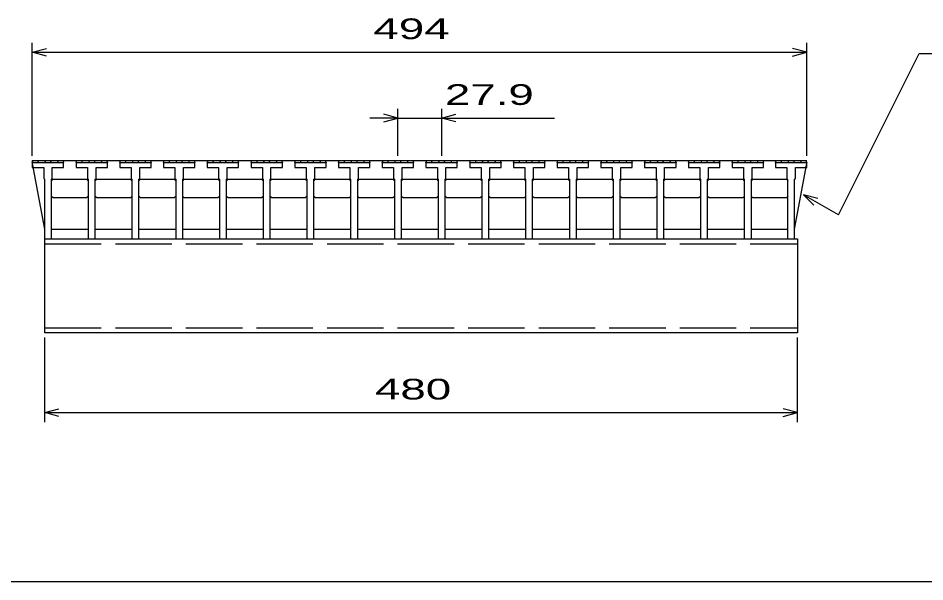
# Model space of a CAD drawing. Units: millimetres, scale not verified. Extents: x -1092 to 1042, y -770 to 629.
# Drawn here: x -766 to -188, y -691 to -331 of the extents above; entities that cross this region are included whole.
import ezdxf
from ezdxf.enums import TextEntityAlignment as Align

# ---------------------------------------------------------------- set-up
doc = ezdxf.new("R2010")
doc.units = ezdxf.units.MM
doc.header["$LTSCALE"] = 6
doc.linetypes.add('DASHED', pattern=[7.5, 6, -1.5])
for name, color, linetype, lineweight in [('0_2', 150, 'Continuous', 25), ('16', 3, 'Continuous', 25), ('22', 2, 'Continuous', 25)]:
    doc.layers.add(name, color=color, linetype=linetype, lineweight=lineweight)
doc.styles.add('ベクトル', font='')
doc.styles.get('ベクトル').set_extended_font_data('ベクトル')

msp = doc.modelspace()

# ---------------------------------------------------------------- linework, layer by layer
at = {"layer": '0_2'}
msp.add_line((1041.6, -690.9), (-1034.4, -690.9), dxfattribs=at)
at = {"layer": '16'}
for p, q in [((-757, -423.4), (-756.5, -421.9)), ((-757, -421.9), (-263, -421.9)), ((-757, -421.9), (-757, -423.9)), ((-756.5, -421.9), (-753.6, -421.9)), ((-753.6, -421.9), (-753.1, -423.4)), ((-748.95, -423.4), (-748.45, -421.9)), ((-748.45, -421.9), (-745.55, -421.9)), ((-745.55, -421.9), (-745.05, -423.4)), ((-740.9, -423.4), (-740.4, -421.9)), ((-740.4, -421.9), (-737.5, -421.9)), ((-737.5, -421.9), (-737, -423.4)), ((-729.1, -423.4), (-728.6, -421.9)), ((-728.6, -421.9), (-725.7, -421.9)), ((-725.7, -421.9), (-725.2, -423.4)), ((-721.05, -423.4), (-720.55, -421.9)), ((-720.55, -421.9), (-717.65, -421.9)), ((-717.65, -421.9), (-717.15, -423.4)), ((-713, -423.4), (-712.5, -421.9)), ((-712.5, -421.9), (-709.6, -421.9)), ((-709.6, -421.9), (-709.1, -423.4)), ((-701.2, -423.4), (-700.7, -421.9)), ((-700.7, -421.9), (-697.8, -421.9)), ((-697.8, -421.9), (-697.3, -423.4)), ((-693.15, -423.4), (-692.65, -421.9)), ((-692.65, -421.9), (-689.75, -421.9)), ((-689.75, -421.9), (-689.25, -423.4)), ((-685.1, -423.4), (-684.6, -421.9)), ((-684.6, -421.9), (-681.7, -421.9)), ((-681.7, -421.9), (-681.2, -423.4)), ((-673.3, -423.4), (-672.8, -421.9)), ((-672.8, -421.9), (-669.9, -421.9)), ((-669.9, -421.9), (-669.4, -423.4)), ((-665.25, -423.4), (-664.75, -421.9)), ((-664.75, -421.9), (-661.85, -421.9)), ((-661.85, -421.9), (-661.35, -423.4)), ((-657.2, -423.4), (-656.7, -421.9)), ((-656.7, -421.9), (-653.8, -421.9)), ((-653.8, -421.9), (-653.3, -423.4)), ((-645.4, -423.4), (-644.9, -421.9)), ((-644.9, -421.9), (-642, -421.9)), ((-642, -421.9), (-641.5, -423.4)), ((-637.35, -423.4), (-636.85, -421.9)), ((-636.85, -421.9), (-633.95, -421.9)), ((-633.95, -421.9), (-633.45, -423.4)), ((-629.3, -423.4), (-628.8, -421.9)), ((-628.8, -421.9), (-625.9, -421.9)), ((-625.9, -421.9), (-625.4, -423.4)), ((-617.5, -423.4), (-617, -421.9)), ((-617, -421.9), (-614.1, -421.9)), ((-614.1, -421.9), (-613.6, -423.4)), ((-609.45, -423.4), (-608.95, -421.9)), ((-608.95, -421.9), (-606.05, -421.9)), ((-606.05, -421.9), (-605.55, -423.4)), ((-601.4, -423.4), (-600.9, -421.9)), ((-600.9, -421.9), (-598, -421.9)), ((-598, -421.9), (-597.5, -423.4)), ((-589.6, -423.4), (-589.1, -421.9)), ((-589.1, -421.9), (-586.2, -421.9)), ((-586.2, -421.9), (-585.7, -423.4)), ((-581.55, -423.4), (-581.05, -421.9)), ((-581.05, -421.9), (-578.15, -421.9)), ((-578.15, -421.9), (-577.65, -423.4)), ((-573.5, -423.4), (-573, -421.9)), ((-573, -421.9), (-570.1, -421.9)), ((-570.1, -421.9), (-569.6, -423.4)), ((-561.7, -423.4), (-561.2, -421.9)), ((-561.2, -421.9), (-558.3, -421.9)), ((-558.3, -421.9), (-557.8, -423.4)), ((-553.65, -423.4), (-553.15, -421.9)), ((-553.15, -421.9), (-550.25, -421.9)), ((-550.25, -421.9), (-549.75, -423.4)), ((-545.6, -423.4), (-545.1, -421.9)), ((-545.1, -421.9), (-542.2, -421.9)), ((-542.2, -421.9), (-541.7, -423.4)), ((-533.8, -423.4), (-533.3, -421.9)), ((-533.3, -421.9), (-530.4, -421.9)), ((-530.4, -421.9), (-529.9, -423.4)), ((-525.75, -423.4), (-525.25, -421.9)), ((-525.25, -421.9), (-522.35, -421.9)), ((-522.35, -421.9), (-521.85, -423.4)), ((-517.7, -423.4), (-517.2, -421.9)), ((-517.2, -421.9), (-514.3, -421.9)), ((-514.3, -421.9), (-513.8, -423.4)), ((-505.9, -423.4), (-505.4, -421.9)), ((-505.4, -421.9), (-502.5, -421.9)), ((-502.5, -421.9), (-502, -423.4)), ((-497.85, -423.4), (-497.35, -421.9)), ((-497.35, -421.9), (-494.45, -421.9)), ((-494.45, -421.9), (-493.95, -423.4)), ((-489.8, -423.4), (-489.3, -421.9)), ((-489.3, -421.9), (-486.4, -421.9)), ((-486.4, -421.9), (-485.9, -423.4)), ((-478, -423.4), (-477.5, -421.9)), ((-477.5, -421.9), (-474.6, -421.9)), ((-474.6, -421.9), (-474.1, -423.4)), ((-469.95, -423.4), (-469.45, -421.9)), ((-469.45, -421.9), (-466.55, -421.9)), ((-466.55, -421.9), (-466.05, -423.4)), ((-461.9, -423.4), (-461.4, -421.9)), ((-461.4, -421.9), (-458.5, -421.9)), ((-458.5, -421.9), (-458, -423.4)), ((-450.1, -423.4), (-449.6, -421.9)), ((-449.6, -421.9), (-446.7, -421.9)), ((-446.7, -421.9), (-446.2, -423.4)), ((-442.05, -423.4), (-441.55, -421.9)), ((-441.55, -421.9), (-438.65, -421.9)), ((-438.65, -421.9), (-438.15, -423.4)), ((-434, -423.4), (-433.5, -421.9)), ((-433.5, -421.9), (-430.6, -421.9)), ((-430.6, -421.9), (-430.1, -423.4)), ((-422.2, -423.4), (-421.7, -421.9)), ((-421.7, -421.9), (-418.8, -421.9)), ((-418.8, -421.9), (-418.3, -423.4)), ((-414.15, -423.4), (-413.65, -421.9)), ((-413.65, -421.9), (-410.75, -421.9)), ((-410.75, -421.9), (-410.25, -423.4)), ((-406.1, -423.4), (-405.6, -421.9)), ((-405.6, -421.9), (-402.7, -421.9)), ((-402.7, -421.9), (-402.2, -423.4)), ((-394.3, -423.4), (-393.8, -421.9)), ((-393.8, -421.9), (-390.9, -421.9)), ((-390.9, -421.9), (-390.4, -423.4)), ((-386.25, -423.4), (-385.75, -421.9)), ((-385.75, -421.9), (-382.85, -421.9)), ((-382.85, -421.9), (-382.35, -423.4)), ((-378.2, -423.4), (-377.7, -421.9)), ((-377.7, -421.9), (-374.8, -421.9)), ((-374.8, -421.9), (-374.3, -423.4)), ((-366.4, -423.4), (-365.9, -421.9)), ((-365.9, -421.9), (-363, -421.9)), ((-363, -421.9), (-362.5, -423.4)), ((-358.35, -423.4), (-357.85, -421.9)), ((-357.85, -421.9), (-354.95, -421.9)), ((-354.95, -421.9), (-354.45, -423.4)), ((-350.3, -423.4), (-349.8, -421.9)), ((-349.8, -421.9), (-346.9, -421.9)), ((-346.9, -421.9), (-346.4, -423.4)), ((-338.5, -423.4), (-338, -421.9)), ((-338, -421.9), (-335.1, -421.9)), ((-335.1, -421.9), (-334.6, -423.4)), ((-330.45, -423.4), (-329.95, -421.9)), ((-329.95, -421.9), (-327.05, -421.9)), ((-327.05, -421.9), (-326.55, -423.4)), ((-322.4, -423.4), (-321.9, -421.9)), ((-321.9, -421.9), (-319, -421.9)), ((-319, -421.9), (-318.5, -423.4)), ((-310.6, -423.4), (-310.1, -421.9)), ((-310.1, -421.9), (-307.2, -421.9)), ((-307.2, -421.9), (-306.7, -423.4)), ((-302.55, -423.4), (-302.05, -421.9)), ((-302.05, -421.9), (-299.15, -421.9)), ((-299.15, -421.9), (-298.65, -423.4)), ((-294.5, -423.4), (-294, -421.9)), ((-294, -421.9), (-291.1, -421.9)), ((-291.1, -421.9), (-290.6, -423.4)), ((-283, -423.4), (-282.5, -421.9)), ((-282.5, -421.9), (-279.6, -421.9)), ((-279.6, -421.9), (-279.1, -423.4)), ((-274.95, -423.4), (-274.45, -421.9)), ((-274.45, -421.9), (-271.55, -421.9)), ((-271.55, -421.9), (-271.05, -423.4)), ((-266.9, -423.4), (-266.4, -421.9)), ((-266.4, -421.9), (-263.5, -421.9)), ((-263.5, -421.9), (-263, -423.4)), ((-757, -423.4), (-757, -426.4)), ((-737, -423.4), (-757, -423.4)), ((-757, -423.9), (-749.25, -465.9)), ((-757, -426.4), (-749.75, -426.4)), ((-749.75, -426.4), (-749.75, -433.4)), ((-744.25, -433.4), (-744.25, -426.4)), ((-744.25, -426.4), (-737, -426.4)), ((-737, -426.4), (-737, -423.4)), ((-729.1, -423.4), (-729.1, -426.4)), ((-709.1, -423.4), (-729.1, -423.4)), ((-729.1, -426.4), (-721.85, -426.4)), ((-721.85, -426.4), (-721.85, -433.4)), ((-716.35, -433.4), (-716.35, -426.4)), ((-716.35, -426.4), (-709.1, -426.4)), ((-709.1, -426.4), (-709.1, -423.4)), ((-701.2, -423.4), (-701.2, -426.4)), ((-681.2, -423.4), (-701.2, -423.4)), ((-701.2, -426.4), (-693.95, -426.4)), ((-693.95, -426.4), (-693.95, -433.4)), ((-688.45, -433.4), (-688.45, -426.4)), ((-688.45, -426.4), (-681.2, -426.4)), ((-681.2, -426.4), (-681.2, -423.4)), ((-673.3, -423.4), (-673.3, -426.4)), ((-653.3, -423.4), (-673.3, -423.4)), ((-673.3, -426.4), (-666.05, -426.4)), ((-666.05, -426.4), (-666.05, -433.4)), ((-660.55, -433.4), (-660.55, -426.4)), ((-660.55, -426.4), (-653.3, -426.4)), ((-653.3, -426.4), (-653.3, -423.4)), ((-645.4, -423.4), (-645.4, -426.4)), ((-625.4, -423.4), (-645.4, -423.4)), ((-645.4, -426.4), (-638.15, -426.4)), ((-638.15, -426.4), (-638.15, -433.4)), ((-632.65, -433.4), (-632.65, -426.4)), ((-632.65, -426.4), (-625.4, -426.4)), ((-625.4, -426.4), (-625.4, -423.4)), ((-617.5, -423.4), (-617.5, -426.4)), ((-597.5, -423.4), (-617.5, -423.4)), ((-617.5, -426.4), (-610.25, -426.4)), ((-610.25, -426.4), (-610.25, -433.4)), ((-604.75, -433.4), (-604.75, -426.4)), ((-604.75, -426.4), (-597.5, -426.4)), ((-597.5, -426.4), (-597.5, -423.4)), ((-589.6, -423.4), (-589.6, -426.4)), ((-569.6, -423.4), (-589.6, -423.4)), ((-589.6, -426.4), (-582.35, -426.4)), ((-582.35, -426.4), (-582.35, -433.4)), ((-576.85, -433.4), (-576.85, -426.4)), ((-576.85, -426.4), (-569.6, -426.4)), ((-569.6, -426.4), (-569.6, -423.4)), ((-561.7, -423.4), (-561.7, -426.4)), ((-541.7, -423.4), (-561.7, -423.4)), ((-561.7, -426.4), (-554.45, -426.4)), ((-554.45, -426.4), (-554.45, -433.4)), ((-548.95, -433.4), (-548.95, -426.4)), ((-548.95, -426.4), (-541.7, -426.4)), ((-541.7, -426.4), (-541.7, -423.4)), ((-533.8, -423.4), (-533.8, -426.4)), ((-513.8, -423.4), (-533.8, -423.4)), ((-533.8, -426.4), (-526.55, -426.4)), ((-526.55, -426.4), (-526.55, -433.4)), ((-521.05, -433.4), (-521.05, -426.4)), ((-521.05, -426.4), (-513.8, -426.4)), ((-513.8, -426.4), (-513.8, -423.4)), ((-505.9, -423.4), (-505.9, -426.4)), ((-485.9, -423.4), (-505.9, -423.4)), ((-505.9, -426.4), (-498.65, -426.4)), ((-498.65, -426.4), (-498.65, -433.4)), ((-493.15, -433.4), (-493.15, -426.4)), ((-493.15, -426.4), (-485.9, -426.4)), ((-485.9, -426.4), (-485.9, -423.4)), ((-478, -423.4), (-478, -426.4)), ((-458, -423.4), (-478, -423.4)), ((-478, -426.4), (-470.75, -426.4)), ((-470.75, -426.4), (-470.75, -433.4)), ((-465.25, -433.4), (-465.25, -426.4)), ((-465.25, -426.4), (-458, -426.4)), ((-458, -426.4), (-458, -423.4)), ((-450.1, -423.4), (-450.1, -426.4)), ((-430.1, -423.4), (-450.1, -423.4)), ((-450.1, -426.4), (-442.85, -426.4)), ((-442.85, -426.4), (-442.85, -433.4)), ((-437.35, -433.4), (-437.35, -426.4)), ((-437.35, -426.4), (-430.1, -426.4)), ((-430.1, -426.4), (-430.1, -423.4)), ((-422.2, -423.4), (-422.2, -426.4)), ((-402.2, -423.4), (-422.2, -423.4)), ((-422.2, -426.4), (-414.95, -426.4)), ((-414.95, -426.4), (-414.95, -433.4)), ((-409.45, -433.4), (-409.45, -426.4)), ((-409.45, -426.4), (-402.2, -426.4)), ((-402.2, -426.4), (-402.2, -423.4)), ((-394.3, -423.4), (-394.3, -426.4)), ((-374.3, -423.4), (-394.3, -423.4)), ((-394.3, -426.4), (-387.05, -426.4)), ((-387.05, -426.4), (-387.05, -433.4)), ((-381.55, -433.4), (-381.55, -426.4)), ((-381.55, -426.4), (-374.3, -426.4)), ((-374.3, -426.4), (-374.3, -423.4)), ((-366.4, -423.4), (-366.4, -426.4)), ((-346.4, -423.4), (-366.4, -423.4)), ((-366.4, -426.4), (-359.15, -426.4)), ((-359.15, -426.4), (-359.15, -433.4)), ((-353.65, -433.4), (-353.65, -426.4)), ((-353.65, -426.4), (-346.4, -426.4)), ((-346.4, -426.4), (-346.4, -423.4)), ((-338.5, -423.4), (-338.5, -426.4)), ((-318.5, -423.4), (-338.5, -423.4)), ((-338.5, -426.4), (-331.25, -426.4)), ((-331.25, -426.4), (-331.25, -433.4)), ((-325.75, -433.4), (-325.75, -426.4)), ((-325.75, -426.4), (-318.5, -426.4)), ((-318.5, -426.4), (-318.5, -423.4)), ((-310.6, -423.4), (-310.6, -426.4)), ((-290.6, -423.4), (-310.6, -423.4)), ((-310.6, -426.4), (-303.35, -426.4)), ((-303.35, -426.4), (-303.35, -433.4)), ((-297.85, -433.4), (-297.85, -426.4)), ((-297.85, -426.4), (-290.6, -426.4)), ((-290.6, -426.4), (-290.6, -423.4)), ((-283, -423.4), (-283, -426.4)), ((-263, -423.4), (-283, -423.4)), ((-283, -426.4), (-275.75, -426.4)), ((-275.75, -426.4), (-275.75, -433.4)), ((-270.75, -465.9), (-263, -423.9)), ((-270.25, -433.4), (-270.25, -426.4)), ((-270.25, -426.4), (-263, -426.4)), ((-263, -426.4), (-263, -423.4)), ((-749.75, -433.4), (-749.25, -433.9)), ((-744.75, -433.9), (-744.25, -433.4)), ((-721.85, -433.4), (-721.35, -433.9)), ((-716.85, -433.9), (-716.35, -433.4)), ((-693.95, -433.4), (-693.45, -433.9)), ((-688.95, -433.9), (-688.45, -433.4)), ((-666.05, -433.4), (-665.55, -433.9)), ((-661.05, -433.9), (-660.55, -433.4)), ((-638.15, -433.4), (-637.65, -433.9)), ((-633.15, -433.9), (-632.65, -433.4)), ((-610.25, -433.4), (-609.75, -433.9)), ((-605.25, -433.9), (-604.75, -433.4)), ((-582.35, -433.4), (-581.85, -433.9)), ((-577.35, -433.9), (-576.85, -433.4)), ((-554.45, -433.4), (-553.95, -433.9)), ((-549.45, -433.9), (-548.95, -433.4)), ((-526.55, -433.4), (-526.05, -433.9)), ((-521.55, -433.9), (-521.05, -433.4)), ((-498.65, -433.4), (-498.15, -433.9)), ((-493.65, -433.9), (-493.15, -433.4)), ((-470.75, -433.4), (-470.25, -433.9)), ((-465.75, -433.9), (-465.25, -433.4)), ((-442.85, -433.4), (-442.35, -433.9)), ((-437.85, -433.9), (-437.35, -433.4)), ((-414.95, -433.4), (-414.45, -433.9)), ((-409.95, -433.9), (-409.45, -433.4)), ((-387.05, -433.4), (-386.55, -433.9)), ((-382.05, -433.9), (-381.55, -433.4)), ((-359.15, -433.4), (-358.65, -433.9)), ((-354.15, -433.9), (-353.65, -433.4)), ((-331.25, -433.4), (-330.75, -433.9)), ((-326.25, -433.9), (-325.75, -433.4)), ((-303.35, -433.4), (-302.85, -433.9)), ((-298.35, -433.9), (-297.85, -433.4)), ((-275.75, -433.4), (-275.25, -433.9)), ((-270.75, -433.9), (-270.25, -433.4)), ((-749.25, -433.9), (-749.25, -471.9)), ((-744.75, -471.9), (-744.75, -433.9)), ((-744.75, -434.9), (-743.75, -433.9)), ((-743.75, -433.9), (-722.35, -433.9)), ((-722.35, -433.9), (-721.35, -434.9)), ((-721.35, -433.9), (-721.35, -471.9)), ((-716.85, -471.9), (-716.85, -433.9)), ((-716.85, -434.9), (-715.85, -433.9)), ((-715.85, -433.9), (-694.45, -433.9)), ((-694.45, -433.9), (-693.45, -434.9)), ((-693.45, -433.9), (-693.45, -471.9)), ((-688.95, -471.9), (-688.95, -433.9)), ((-688.95, -434.9), (-687.95, -433.9)), ((-687.95, -433.9), (-666.55, -433.9)), ((-666.55, -433.9), (-665.55, -434.9)), ((-665.55, -433.9), (-665.55, -471.9)), ((-661.05, -471.9), (-661.05, -433.9)), ((-661.05, -434.9), (-660.05, -433.9)), ((-660.05, -433.9), (-638.65, -433.9)), ((-638.65, -433.9), (-637.65, -434.9)), ((-637.65, -433.9), (-637.65, -471.9)), ((-633.15, -471.9), (-633.15, -433.9)), ((-633.15, -434.9), (-632.15, -433.9)), ((-632.15, -433.9), (-610.75, -433.9)), ((-610.75, -433.9), (-609.75, -434.9)), ((-609.75, -433.9), (-609.75, -471.9)), ((-605.25, -471.9), (-605.25, -433.9)), ((-605.25, -434.9), (-604.25, -433.9)), ((-604.25, -433.9), (-582.85, -433.9)), ((-582.85, -433.9), (-581.85, -434.9)), ((-581.85, -433.9), (-581.85, -471.9)), ((-577.35, -471.9), (-577.35, -433.9)), ((-577.35, -434.9), (-576.35, -433.9)), ((-576.35, -433.9), (-554.95, -433.9)), ((-554.95, -433.9), (-553.95, -434.9)), ((-553.95, -433.9), (-553.95, -471.9)), ((-549.45, -471.9), (-549.45, -433.9)), ((-549.45, -434.9), (-548.45, -433.9)), ((-548.45, -433.9), (-527.05, -433.9)), ((-527.05, -433.9), (-526.05, -434.9)), ((-526.05, -433.9), (-526.05, -471.9)), ((-521.55, -471.9), (-521.55, -433.9)), ((-521.55, -434.9), (-520.55, -433.9)), ((-520.55, -433.9), (-499.15, -433.9)), ((-499.15, -433.9), (-498.15, -434.9)), ((-498.15, -433.9), (-498.15, -471.9)), ((-493.65, -471.9), (-493.65, -433.9)), ((-493.65, -434.9), (-492.65, -433.9)), ((-492.65, -433.9), (-471.25, -433.9)), ((-471.25, -433.9), (-470.25, -434.9)), ((-470.25, -433.9), (-470.25, -471.9)), ((-465.75, -471.9), (-465.75, -433.9)), ((-465.75, -434.9), (-464.75, -433.9)), ((-464.75, -433.9), (-443.35, -433.9)), ((-443.35, -433.9), (-442.35, -434.9)), ((-442.35, -433.9), (-442.35, -471.9)), ((-437.85, -471.9), (-437.85, -433.9)), ((-437.85, -434.9), (-436.85, -433.9)), ((-436.85, -433.9), (-415.45, -433.9)), ((-415.45, -433.9), (-414.45, -434.9)), ((-414.45, -433.9), (-414.45, -471.9)), ((-409.95, -471.9), (-409.95, -433.9)), ((-409.95, -434.9), (-408.95, -433.9)), ((-408.95, -433.9), (-387.55, -433.9)), ((-387.55, -433.9), (-386.55, -434.9)), ((-386.55, -433.9), (-386.55, -471.9)), ((-382.05, -471.9), (-382.05, -433.9)), ((-382.05, -434.9), (-381.05, -433.9)), ((-381.05, -433.9), (-359.65, -433.9)), ((-359.65, -433.9), (-358.65, -434.9)), ((-358.65, -433.9), (-358.65, -471.9)), ((-354.15, -471.9), (-354.15, -433.9)), ((-354.15, -434.9), (-353.15, -433.9)), ((-353.15, -433.9), (-331.75, -433.9)), ((-331.75, -433.9), (-330.75, -434.9)), ((-330.75, -433.9), (-330.75, -471.9)), ((-326.25, -471.9), (-326.25, -433.9)), ((-326.25, -434.9), (-325.25, -433.9)), ((-325.25, -433.9), (-303.85, -433.9)), ((-303.85, -433.9), (-302.85, -434.9)), ((-302.85, -433.9), (-302.85, -471.9)), ((-298.35, -471.9), (-298.35, -433.9)), ((-298.35, -434.9), (-297.35, -433.9)), ((-297.35, -433.9), (-275.95, -433.9)), ((-275.95, -433.9), (-274.95, -434.9)), ((-275.25, -433.9), (-275.25, -471.9)), ((-270.75, -471.9), (-270.75, -433.9)), ((-743.75, -445.9), (-744.75, -444.9)), ((-721.35, -444.9), (-722.35, -445.9)), ((-715.85, -445.9), (-716.85, -444.9)), ((-693.45, -444.9), (-694.45, -445.9)), ((-687.95, -445.9), (-688.95, -444.9)), ((-665.55, -444.9), (-666.55, -445.9)), ((-660.05, -445.9), (-661.05, -444.9)), ((-637.65, -444.9), (-638.65, -445.9)), ((-632.15, -445.9), (-633.15, -444.9)), ((-609.75, -444.9), (-610.75, -445.9)), ((-604.25, -445.9), (-605.25, -444.9)), ((-581.85, -444.9), (-582.85, -445.9)), ((-576.35, -445.9), (-577.35, -444.9)), ((-553.95, -444.9), (-554.95, -445.9)), ((-548.45, -445.9), (-549.45, -444.9)), ((-526.05, -444.9), (-527.05, -445.9)), ((-520.55, -445.9), (-521.55, -444.9)), ((-498.15, -444.9), (-499.15, -445.9)), ((-492.65, -445.9), (-493.65, -444.9)), ((-470.25, -444.9), (-471.25, -445.9)), ((-464.75, -445.9), (-465.75, -444.9)), ((-442.35, -444.9), (-443.35, -445.9)), ((-436.85, -445.9), (-437.85, -444.9)), ((-414.45, -444.9), (-415.45, -445.9)), ((-408.95, -445.9), (-409.95, -444.9)), ((-386.55, -444.9), (-387.55, -445.9)), ((-381.05, -445.9), (-382.05, -444.9)), ((-358.65, -444.9), (-359.65, -445.9)), ((-353.15, -445.9), (-354.15, -444.9)), ((-330.75, -444.9), (-331.75, -445.9)), ((-325.25, -445.9), (-326.25, -444.9)), ((-302.85, -444.9), (-303.85, -445.9)), ((-297.35, -445.9), (-298.35, -444.9)), ((-274.95, -444.9), (-275.95, -445.9)), ((-722.35, -445.9), (-743.75, -445.9)), ((-694.45, -445.9), (-715.85, -445.9)), ((-666.55, -445.9), (-687.95, -445.9)), ((-638.65, -445.9), (-660.05, -445.9)), ((-610.75, -445.9), (-632.15, -445.9)), ((-582.85, -445.9), (-604.25, -445.9)), ((-554.95, -445.9), (-576.35, -445.9)), ((-527.05, -445.9), (-548.45, -445.9)), ((-499.15, -445.9), (-520.55, -445.9)), ((-471.25, -445.9), (-492.65, -445.9)), ((-443.35, -445.9), (-464.75, -445.9)), ((-415.45, -445.9), (-436.85, -445.9)), ((-387.55, -445.9), (-408.95, -445.9)), ((-359.65, -445.9), (-381.05, -445.9)), ((-331.75, -445.9), (-353.15, -445.9)), ((-303.85, -445.9), (-325.25, -445.9)), ((-275.95, -445.9), (-297.35, -445.9)), ((-744.75, -465.9), (-721.35, -465.9)), ((-716.85, -465.9), (-693.45, -465.9)), ((-688.95, -465.9), (-665.55, -465.9)), ((-661.05, -465.9), (-637.65, -465.9)), ((-633.15, -465.9), (-609.75, -465.9)), ((-605.25, -465.9), (-581.85, -465.9)), ((-577.35, -465.9), (-553.95, -465.9)), ((-549.45, -465.9), (-526.05, -465.9)), ((-521.55, -465.9), (-498.15, -465.9)), ((-493.65, -465.9), (-470.25, -465.9)), ((-465.75, -465.9), (-442.35, -465.9)), ((-437.85, -465.9), (-414.45, -465.9)), ((-409.95, -465.9), (-386.55, -465.9)), ((-382.05, -465.9), (-358.65, -465.9)), ((-354.15, -465.9), (-330.75, -465.9)), ((-326.25, -465.9), (-302.85, -465.9)), ((-298.35, -465.9), (-275.25, -465.9)), ((-749.25, -471.9), (-744.75, -471.9)), ((-749, -471.9), (-269, -471.9)), ((-749, -531.9), (-749, -471.9)), ((-721.35, -471.9), (-716.85, -471.9)), ((-693.45, -471.9), (-688.95, -471.9)), ((-665.55, -471.9), (-661.05, -471.9)), ((-637.65, -471.9), (-633.15, -471.9)), ((-609.75, -471.9), (-605.25, -471.9)), ((-581.85, -471.9), (-577.35, -471.9)), ((-553.95, -471.9), (-549.45, -471.9)), ((-526.05, -471.9), (-521.55, -471.9)), ((-498.15, -471.9), (-493.65, -471.9)), ((-470.25, -471.9), (-465.75, -471.9)), ((-442.35, -471.9), (-437.85, -471.9)), ((-414.45, -471.9), (-409.95, -471.9)), ((-386.55, -471.9), (-382.05, -471.9)), ((-358.65, -471.9), (-354.15, -471.9)), ((-330.75, -471.9), (-326.25, -471.9)), ((-302.85, -471.9), (-298.35, -471.9)), ((-275.25, -471.9), (-270.75, -471.9)), ((-269, -471.9), (-269, -531.9)), ((-269, -531.9), (-749, -531.9))]:
    msp.add_line(p, q, dxfattribs=at)
at = {"layer": '16', "linetype": 'DASHED'}
for p, q in [((-749, -475.1), (-269, -475.1)), ((-749, -528.7), (-269, -528.7))]:
    msp.add_line(p, q, dxfattribs=at)
at = {"layer": '22', "color": 4}
for p, q in [((-757, -418.9), (-757, -346.9)), ((-263, -418.9), (-263, -346.9)), ((-757, -352.9), (-748, -350.5)), ((-263, -352.9), (-272, -350.5)), ((-748, -355.3), (-757, -352.9)), ((-757, -352.9), (-263, -352.9)), ((-272, -355.3), (-263, -352.9)), ((-242.8, -456.74), (-191.3, -353.74)), ((-191.3, -353.74), (-77.3, -353.74)), ((-523.8, -394.9), (-532.8, -392.5)), ((-523.8, -418.9), (-523.8, -388.9)), ((-495.9, -388.9), (-495.9, -418.9)), ((-495.9, -394.9), (-486.9, -392.5)), ((-523.8, -394.9), (-541.8, -394.9)), ((-532.8, -397.3), (-523.8, -394.9)), ((-523.8, -394.9), (-495.9, -394.9)), ((-486.9, -397.3), (-495.9, -394.9)), ((-495.9, -394.9), (-423.9, -394.9)), ((-256, -446.3), (-265, -443.9)), ((-258.4, -450.5), (-265, -443.9)), ((-242.8, -456.74), (-265, -443.9)), ((-749, -588.9), (-749, -534.9)), ((-269, -588.9), (-269, -534.9)), ((-749, -582.9), (-740, -580.5)), ((-740, -585.3), (-749, -582.9)), ((-749, -582.9), (-269, -582.9)), ((-269, -582.9), (-278, -580.5)), ((-278, -585.3), (-269, -582.9))]:
    msp.add_line(p, q, dxfattribs=at)

# ---------------------------------------------------------------- texts
at = {"layer": '22', "style": 'ベクトル', "width": 1.65}
for s, p in [(' 494 ', (-547.5, -337.9)), (' 27.9 ', (-501.9, -379.9)), (' 480 ', (-546.5, -567.9))]:
    msp.add_text(s, height=13.2, dxfattribs=at).set_placement(p, align=Align.MIDDLE_LEFT)

doc.saveas('drawing.dxf')
